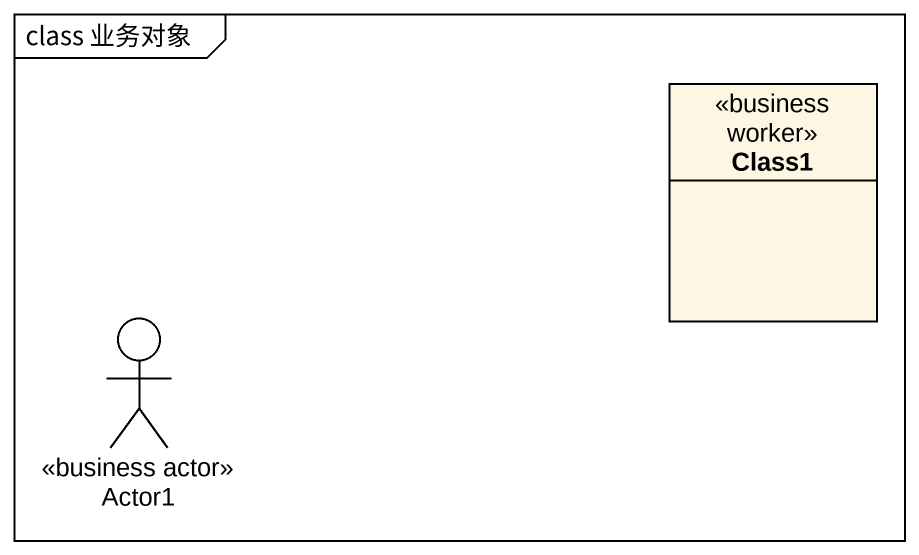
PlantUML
@startuml
mainframe class 业务对象
allowmixing
hide circle
hide empty members
class Class1 <<business worker>>
actor Actor1 <<business actor>>
@enduml
